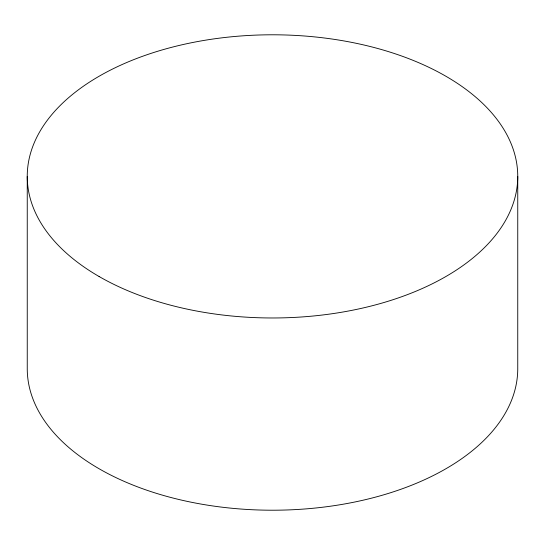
<?xml version="1.0" encoding="UTF-8"?>
<svg xmlns="http://www.w3.org/2000/svg" width="545" height="545" viewBox="0 0 545 545"><rect width="100%" height="100%" fill="white"/><g stroke="black" fill="none" stroke-linecap="round" stroke-linejoin="round"><path stroke-width="0.82" d="M517.75 176.382L517.75 368.618A245.25 141.591 0 0 1 272.5 510.215A245.25 141.591 0 0 1 27.25 368.618L27.25 176.382M99.081 276.506A245.25 141.591 0 0 0 509.391 213.027A245.25 141.591 0 0 0 209.028 39.615A245.25 141.591 0 0 0 99.081 276.506"/></g></svg>
